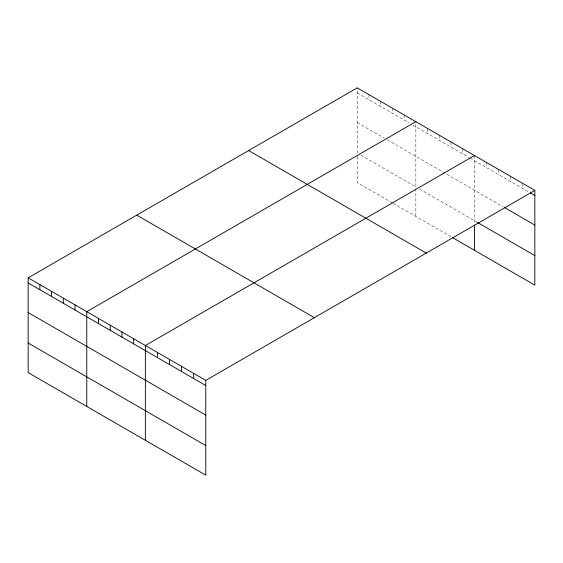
<?xml version="1.0" encoding="UTF-8"?>
<svg xmlns="http://www.w3.org/2000/svg" width="563" height="563" viewBox="0 0 563 563"><rect width="100%" height="100%" fill="white"/><g stroke="black" fill="none" stroke-linecap="round" stroke-linejoin="round"><path stroke-width="0.42" stroke-dasharray="2.81 2.11" d="M357.231 153.03L357.231 87.849M357.231 92.958L409.252 122.994M412.918 125.106L469.331 157.675M470.063 158.097L529.565 192.455M357.231 122.544L384.339 138.195M387.274 139.884L503.146 206.783M360.897 155.142L415.846 186.867L415.846 121.685M419.512 188.985L477.48 222.448M392.404 202.919L357.231 182.616L357.231 154.769M393.136 203.342L451.012 236.756M522.774 183.418L522.774 188.528M510.697 176.444L510.697 181.56M498.614 169.47L498.614 174.586M486.538 162.503L486.538 167.612M474.461 155.529L474.461 224.187M462.737 148.759L462.737 153.868M451.012 141.989L451.012 147.105M439.295 135.226L439.295 140.335M427.57 128.455L427.57 133.565M415.846 188.605L415.846 216.452M404.121 114.915L404.121 120.032M392.404 108.152L392.404 113.262M380.679 101.382L380.679 106.491M368.955 94.612L368.955 99.728"/><path stroke-width="0.84" d="M534.85 190.393L357.231 87.849L28.15 277.841L28.15 372.607L205.769 475.151L205.769 380.384L534.85 190.393L534.85 285.159L452.483 237.6M415.846 121.685L86.765 311.684L86.765 406.451M474.461 155.529L145.374 345.52L145.374 440.287M530.318 192.891L534.85 195.502M504.652 207.656L534.85 225.087M477.48 222.448L534.85 255.574M248.635 150.546L426.254 253.09M136.746 215.143L314.365 317.687M28.15 277.841L205.769 380.384M28.15 282.95L205.769 385.5M28.15 312.542L205.769 415.086M28.15 343.022L205.769 445.565M474.461 225.059L474.461 250.296M193.686 373.417L193.686 378.526M181.61 366.443L181.61 371.552M169.533 359.468L169.533 364.578M157.457 352.494L157.457 357.604M133.656 338.75L133.656 343.866M121.932 331.987L121.932 337.096M110.207 325.217L110.207 330.326M98.483 318.447L98.483 323.563M75.041 304.914L75.041 310.023M63.316 298.144L63.316 303.26M51.592 291.374L51.592 296.49M39.874 284.611L39.874 289.72"/></g></svg>
